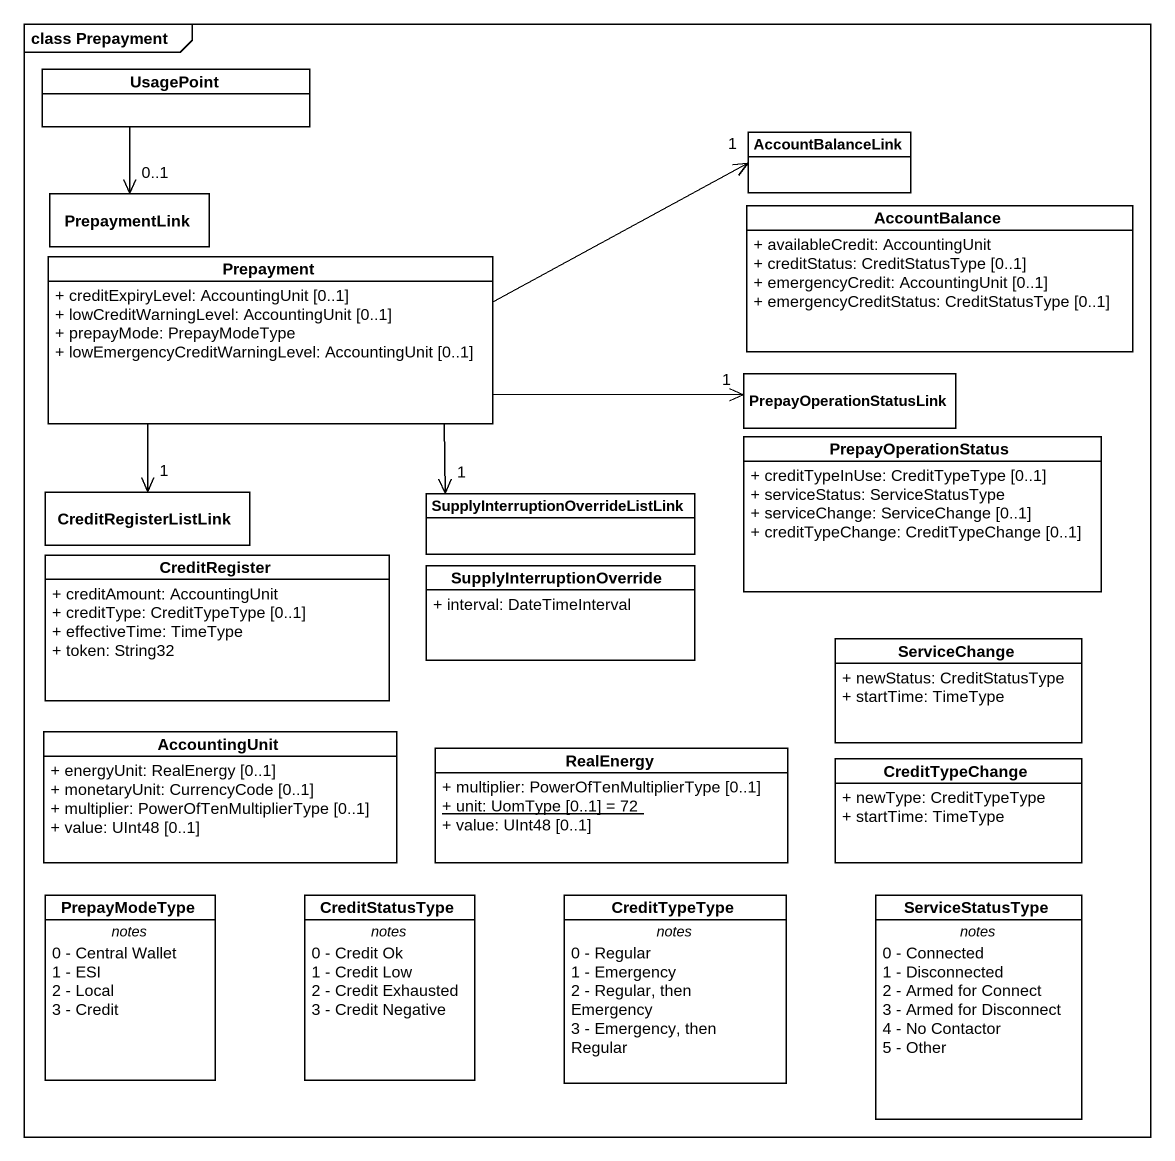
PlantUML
@startuml
mainframe class Prepayment
hide circle
hide empty members
skinparam classAttributeIconSize 0
class UsagePoint
class AccountBalanceLink
class PrepaymentLink
class AccountBalance {
  + availableCredit: AccountingUnit
  + creditStatus: CreditStatusType [0..1]
  + emergencyCredit: AccountingUnit [0..1]
  + emergencyCreditStatus: CreditStatusType [0..1]
}
class Prepayment {
  + creditExpiryLevel: AccountingUnit [0..1]
  + lowCreditWarningLevel: AccountingUnit [0..1]
  + prepayMode: PrepayModeType
  + lowEmergencyCreditWarningLevel: AccountingUnit [0..1]
}
class PrepayOperationStatusLink
class PrepayOperationStatus {
  + creditTypeInUse: CreditTypeType [0..1]
  + serviceStatus: ServiceStatusType
  + serviceChange: ServiceChange [0..1]
  + creditTypeChange: CreditTypeChange [0..1]
}
class CreditRegisterListLink
class "SupplyInterruptionOverrideListLink" as SupplyInterruptionOverrideLi
class CreditRegister {
  + creditAmount: AccountingUnit
  + creditType: CreditTypeType [0..1]
  + effectiveTime: TimeType
  + token: String32
}
class SupplyInterruptionOverride {
  + interval: DateTimeInterval
}
class ServiceChange {
  + newStatus: CreditStatusType
  + startTime: TimeType
}
class AccountingUnit {
  + energyUnit: RealEnergy [0..1]
  + monetaryUnit: CurrencyCode [0..1]
  + multiplier: PowerOfTenMultiplierType [0..1]
  + value: UInt48 [0..1]
}
class RealEnergy {
  + multiplier: PowerOfTenMultiplierType [0..1]
  {static} + unit: UomType [0..1] = 72
  + value: UInt48 [0..1]
}
class CreditTypeChange {
  + newType: CreditTypeType
  + startTime: TimeType
}
class PrepayModeType {
  -- notes --
  0 - Central Wallet
  1 - ESI
  2 - Local
  3 - Credit
}
class CreditStatusType {
  -- notes --
  0 - Credit Ok
  1 - Credit Low
  2 - Credit Exhausted
  3 - Credit Negative
}
class CreditTypeType {
  -- notes --
  0 - Regular
  1 - Emergency
  2 - Regular, then Emergency
  3 - Emergency, then Regular
}
class ServiceStatusType {
  -- notes --
  0 - Connected
  1 - Disconnected
  2 - Armed for Connect
  3 - Armed for Disconnect
  4 - No Contactor
  5 - Other
}
UsagePoint --> "0..1" PrepaymentLink
Prepayment -right-> "1" AccountBalanceLink
Prepayment -right-> "1" PrepayOperationStatusLink
Prepayment --> "1" CreditRegisterListLink
Prepayment --> "1" SupplyInterruptionOverrideLi
@enduml
